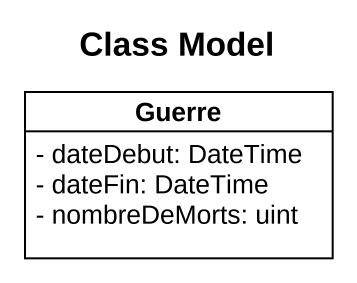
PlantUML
@startuml
title Class Model
hide circle
hide empty members
skinparam classAttributeIconSize 0
class Guerre {
  - dateDebut: DateTime
  - dateFin: DateTime
  - nombreDeMorts: uint
}
@enduml
